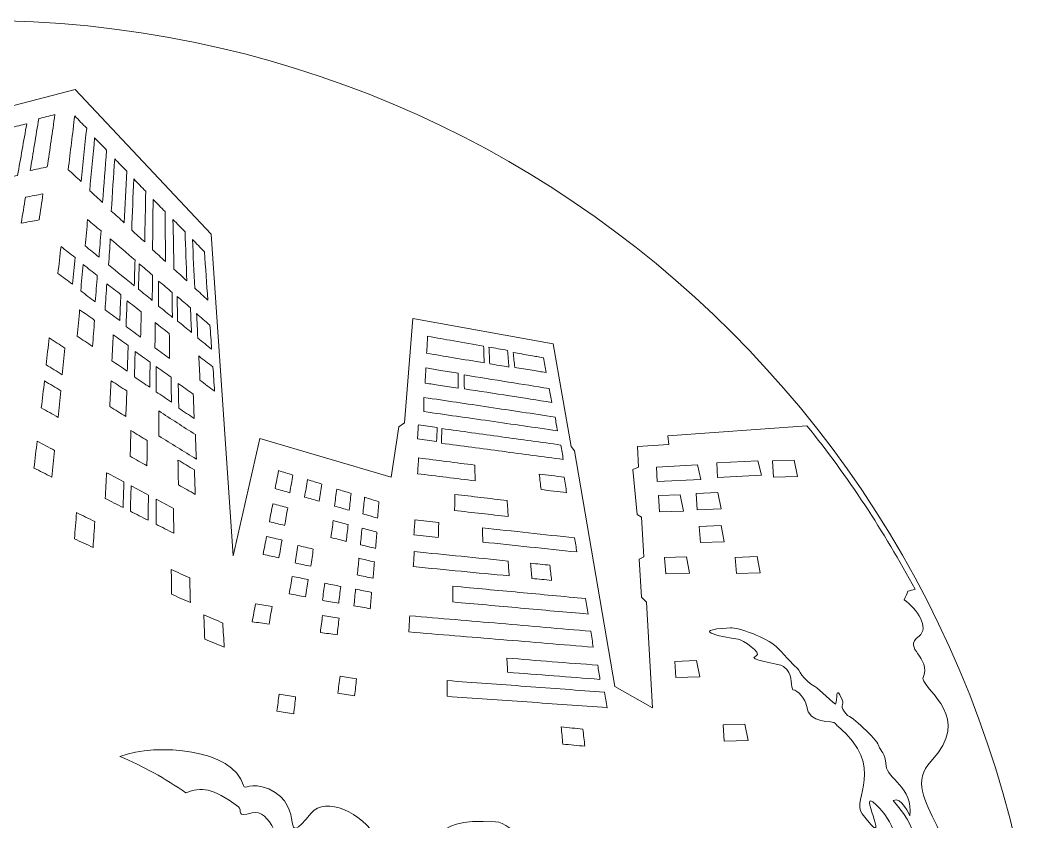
# Model space of a CAD drawing. Header units: inches. Extents: x 50 to 350, y -350 to -50.
# Drawn here: x 205.9 to 350, y -162.8 to -50 of the extents above; entities that cross this region are included whole.
import ezdxf

# ---------------------------------------------------------------- set-up
doc = ezdxf.new("R2010")
doc.units = ezdxf.units.IN
doc.header["$MEASUREMENT"] = 0
doc.layers.add('Layer 1', color=7, linetype='Continuous')

msp = doc.modelspace()

# ---------------------------------------------------------------- linework, layer by layer
at = {"layer": 'Layer 1', "lineweight": 0}
for points in [[(309.77, -112.01), (310.25, -114.07), (304.08, -114.36), (303.97, -112.3), (309.77, -112.01), (309.77, -112.01)], [(314.87, -111.92), (315.32, -114.22), (311.95, -114.32), (311.81, -112.04), (314.87, -111.92), (314.87, -111.92)], [(301.27, -112.61), (301.74, -114.67), (295.58, -114.96), (295.47, -112.9), (301.27, -112.61), (301.27, -112.61)], [(304.12, -116.5), (304.57, -118.8), (301.2, -118.91), (301.05, -116.62), (304.12, -116.5), (304.12, -116.5)], [(298.82, -116.8), (299.27, -119.1), (295.9, -119.21), (295.76, -116.92), (298.82, -116.8), (298.82, -116.8)], [(304.57, -121.14), (305.02, -123.43), (301.65, -123.54), (301.5, -121.26), (304.57, -121.14), (304.57, -121.14)], [(299.69, -125.55), (300.14, -127.85), (296.77, -127.96), (296.62, -125.67), (299.69, -125.55), (299.69, -125.55)], [(309.64, -125.5), (310.09, -127.8), (306.72, -127.91), (306.57, -125.63), (309.64, -125.5), (309.64, -125.5)], [(301.12, -140.16), (301.57, -142.46), (298.2, -142.57), (298.06, -140.29), (301.12, -140.16), (301.12, -140.16)], [(307.93, -149.12), (308.38, -151.42), (305.01, -151.52), (304.87, -149.24), (307.93, -149.12), (307.93, -149.12)]]:
    msp.add_lwpolyline(points, dxfattribs=at)
for points, knots in [([(350, -200), (350, -282.84), (282.84, -350), (200, -350), (117.16, -350), (50, -282.84), (50, -200), (50, -117.16), (117.16, -50), (200, -50), (282.84, -50), (350, -117.16), (350, -200)], [0, 0, 0, 0, 1, 1, 1, 2, 2, 2, 3, 3, 3, 4, 4, 4, 4]), ([(292.95, -112.9), (292.95, -112.9), (292.15, -113.25), (292.15, -113.25), (292.15, -113.25), (292.77, -119.57), (292.77, -119.57), (292.77, -119.57), (293.35, -119.95), (293.35, -119.95), (293.35, -119.95), (293.67, -125.54), (293.67, -125.54), (293.67, -125.54), (293.03, -125.89), (293.03, -125.89), (293.03, -125.89), (293.38, -131.25), (293.38, -131.25), (293.38, -131.25), (294.04, -131.94), (294.04, -131.94), (294.04, -131.94), (294.89, -146.82), (294.89, -146.82), (294.89, -146.82), (289.59, -143.84), (289.59, -143.84), (289.59, -143.84), (283.9, -110.6), (283.9, -110.6), (283.9, -110.6), (283.43, -110.01), (283.43, -110.01), (283.43, -110.01), (280.89, -95.57), (280.89, -95.57), (280.89, -95.57), (261.12, -92), (261.12, -92), (261.12, -92), (259.96, -106.67), (259.96, -106.67), (259.96, -106.67), (259.19, -107.23), (259.19, -107.23), (259.19, -107.23), (258.09, -114.31), (258.09, -114.31), (258.09, -114.31), (239.58, -108.89), (239.58, -108.89), (239.58, -108.89), (235.81, -125.42), (235.81, -125.42), (235.81, -125.42), (232.74, -80.08), (232.74, -80.08), (232.74, -80.08), (213.58, -59.71), (213.58, -59.71), (213.58, -59.71), (184.92, -67.19), (184.92, -67.19), (184.92, -67.19), (179.05, -83.01), (179.05, -83.01), (179.05, -83.01), (177.65, -82.07), (177.65, -82.07), (178.48, -85.15), (179.12, -88.14), (179.44, -89.69), (179.78, -91.37), (180.27, -92.68), (180.75, -93.78), (180.75, -93.78), (180.75, -93.91), (180.75, -93.91), (180.75, -96.74), (183.18, -103.09), (184.67, -105.31), (186.2, -107.6), (186.18, -115.25), (186.18, -117.79), (186.18, -125.79), (197.84, -124.06), (199.33, -130.21), (199.85, -132.32), (203.07, -136.92), (204.14, -140.97), (203.06, -139.51), (202.23, -138.54), (202.22, -138.49), (201.29, -134.53), (195.92, -125.46), (190.85, -125.26), (179.84, -124.82), (188.02, -111.71), (183.25, -106.34), (176.64, -98.89), (180.25, -90.35), (174.07, -79.66), (174.07, -79.66), (162.46, -71.86), (162.46, -71.86), (159.62, -71.01), (157.06, -70.38), (156.04, -69.54), (152.11, -66.28), (146.58, -68.46), (142.61, -68.63), (135.59, -68.93), (137.99, -68.03), (131.19, -70.32), (124.51, -72.56), (123, -76.24), (119.83, -77.83), (119.26, -78.55), (118.5, -79.14), (117.76, -79.66), (111.21, -84.19), (113.09, -85.45), (109.27, -89.77), (106.14, -93.31), (100.44, -108.15), (100.35, -112.99), (98.2, -112.99), (94.44, -114.16), (92.04, -114.43), (86.04, -115.1), (81.65, -120.81), (78.92, -121.15), (78.19, -121.25), (76.31, -122.05), (74.35, -122.96), (71.94, -124.07), (70.91, -126.36), (73.33, -125.76), (75.84, -125.13), (77.81, -124.23), (78.15, -123.71), (79.17, -122.14), (91.89, -125.85), (76.97, -126.86), (72.76, -127.14), (79.38, -128.35), (80.24, -128.73), (82.26, -129.65), (76.92, -130.78), (74.8, -135.4), (73.42, -138.42), (72.94, -138.4), (76.59, -137.81), (76.87, -138.6), (69.78, -146.22), (68.62, -151.7), (68.09, -154.2), (67.33, -154.47), (67.33, -157.82), (60.31, -157.82), (62.56, -165.85), (58.13, -164.68), (56.28, -164.19), (58.62, -161.61), (57.43, -158.57), (57.11, -158.15), (56.86, -158.59), (56.4, -160.24), (55.58, -163.17), (54.85, -166.13), (54.21, -169.13), (53.05, -174.86), (52.17, -180.72), (51.58, -186.24), (51.52, -186.94), (51.45, -187.64), (51.39, -188.35), (51.78, -193.52), (53.7, -197.75), (56.05, -201.78), (60.89, -210.1), (66.55, -209.36), (70.96, -209.02), (67.31, -211.97), (64.91, -218.67), (70.64, -221.43), (72.25, -222.21), (75.07, -222.86), (76.19, -221.15), (77.95, -222.46), (75.8, -229.62), (83.12, -226.24), (84.88, -225.43), (94.09, -225.6), (89.03, -231.32), (86.2, -234.51), (93.7, -237.13), (88.54, -239.62), (84.88, -241.38), (88.74, -248), (96.77, -248), (97.93, -248), (95.84, -253.46), (100.53, -256.58), (100.97, -256.88), (103.2, -257.38), (104.65, -257.96), (106.82, -256.85), (108.27, -255.86), (109.02, -256.67), (112.03, -258.12), (115.71, -254.17), (118.18, -253.23), (120.63, -252.3), (124.34, -248.51), (127.78, -247.83), (129.89, -247.41), (130.74, -246.94), (133.46, -246.63), (135.5, -246.4), (136.68, -246.27), (138.73, -246.27), (138.76, -246.22), (140.98, -246.6), (141.28, -246.8), (143.7, -246.64), (145.93, -244.98), (148.54, -246.17), (149.82, -246.75), (157.55, -247.67), (159.46, -247.77), (162.51, -248.13), (165.72, -248.86), (167.29, -249.07), (171.64, -249.65), (175.2, -251.64), (177.52, -252.89), (180.1, -254.28), (178.25, -253.48), (177.11, -253.09), (173.71, -251.93), (162.15, -249.07), (160.8, -249.03), (159.62, -249), (152.31, -248.39), (151.49, -248.04), (149.58, -247.23), (143.04, -247.79), (141.31, -248.45), (139.74, -248.45), (138.22, -247.86), (136.65, -247.86), (133.34, -247.86), (134.45, -248.12), (131.65, -248.6), (127.69, -249.29), (126.49, -250.07), (123.14, -251.45), (121.97, -251.94), (116.89, -256.06), (116.37, -255.9), (113.84, -257.64), (112.18, -257.77), (109.95, -258.99), (109.79, -258.95), (108.81, -258.32), (108.75, -258.27), (107.89, -257.56), (106.88, -257.99), (105.87, -258.77), (106, -259.06), (105.73, -259.36), (104.82, -259.65), (104.11, -260.3), (103.43, -260.97), (102.83, -261.37), (101.14, -262.49), (93.8, -260.69), (91.66, -260.22), (88.69, -259.56), (89.68, -259.51), (86.33, -259.51), (83.04, -259.51), (71.93, -266.35), (71.42, -269.68), (71.03, -272.29), (70.61, -273.66), (72.44, -275.49), (73.72, -276.46), (75.71, -276.9), (77.41, -277.33), (81.19, -278.28), (82.46, -277.88), (86.09, -277.51), (88.3, -277.29), (89.93, -276.53), (92.13, -274.63), (93.5, -273.46), (95.6, -273.79), (96.72, -273.16), (98.86, -271.97), (101.33, -272.3), (101.57, -272.15), (103.34, -271.91), (105.28, -272.02), (107.11, -272.02), (109.92, -272.02), (111.97, -269.27), (112.72, -269.27), (120.06, -269.27), (122.08, -270.77), (126.85, -272.47), (126.91, -273.23), (127, -273.36), (125.34, -274.78), (125.34, -274.78), (125.34, -274.78), (125.34, -274.78), (122.22, -277.87), (122.32, -287.62), (136.14, -287.41), (139.08, -287.37), (139.23, -281.25), (145, -281.25), (140.99, -280.91), (138.33, -291.43), (148.69, -291.43), (144.35, -291.11), (141.2, -299.61), (148.48, -301.12), (148.55, -301.26), (146.25, -310.81), (153.96, -305.17), (157.29, -302.73), (157.78, -309.47), (159.05, -309.69), (159.12, -310.06), (164.88, -312.17), (165.54, -312.32), (166.58, -312.52), (166.23, -314.02), (167.42, -314.39), (169.97, -315.19), (171.43, -315.09), (174.09, -315.09), (175.47, -315.09), (176.34, -315.23), (177.65, -314.79), (177.79, -314.75), (179.43, -314.3), (179.5, -314.3), (180.23, -314.13), (181.27, -313.89), (182.03, -313.86), (183.41, -313.82), (185.04, -313.4), (186.15, -314.35), (186.83, -314.93), (187.34, -314.76), (188.03, -315.96), (188.94, -317.51), (189.62, -315.88), (191.75, -315.31), (193.01, -314.97), (192.72, -314.51), (194.53, -314.43), (194.97, -314.42), (199.09, -313.58), (199.17, -313.42), (199.74, -312.3), (201.13, -309.54), (201.91, -308.67), (202.57, -307.93), (199.61, -306.34), (199.35, -306.15), (197.3, -304.66), (194.21, -302.37), (191.86, -301.29), (191.86, -301.29), (191.75, -301.22), (191.75, -301.22), (189.63, -299.16), (189.9, -297.11), (186.51, -295.74), (185.87, -295.48), (185.18, -294.52), (183.6, -293.98), (183.48, -293.94), (182.39, -293.31), (182.35, -293.23), (181.48, -292.79), (180.87, -292.01), (179.68, -291.42), (177.93, -290.54), (177.06, -289.44), (174.83, -288.48), (172.8, -287.62), (168.23, -283.95), (166.47, -282.47), (166.27, -282.31), (166.08, -282.16), (165.91, -282.02), (164.36, -279.53), (159.72, -275.46), (157.82, -272.66), (161.12, -275.02), (165.05, -278.57), (166.46, -279.99), (167.96, -281.5), (178.66, -288.78), (178.81, -289.06), (179.11, -289.65), (183.18, -291.92), (183.21, -292.18), (184.57, -293.27), (188.6, -294.72), (189.38, -296.19), (189.99, -297.34), (195.47, -302.58), (196.04, -302.33), (196.91, -302.86), (204.21, -307.21), (203.7, -307.83), (202.51, -309.26), (201.61, -312.46), (201.27, -314.31), (200.36, -314.72), (200.05, -314.75), (199.22, -314.82), (197.55, -314.95), (196.6, -315.27), (195.41, -315.43), (192.97, -315.77), (192.46, -316.49), (191.37, -316.8), (190.44, -317.07), (188.79, -319.37), (188.5, -318.55), (187.62, -316.04), (184.69, -314.83), (182.04, -315.46), (177.88, -316.45), (177.14, -316.6), (173.6, -316.6), (170.57, -316.6), (169.95, -316.05), (167.6, -315.96), (165.76, -315.89), (165.33, -314.6), (161.29, -314.33), (158.6, -314.64), (154.18, -316.46), (151.74, -317.01), (140.39, -319.6), (138.76, -325.94), (142.49, -330.22), (144.69, -331.97), (150.72, -332.31), (153.39, -332.31), (156.72, -332.31), (161.12, -331.41), (164.84, -331.29), (162.82, -335.01), (164.33, -340.63), (167.24, -343.34), (168.76, -344.76), (171.93, -344.52), (173.71, -345.71), (177.84, -348.46), (178.84, -347.23), (184.26, -347.37), (186.3, -347.42), (195.87, -345.07), (199.72, -344.61), (202.19, -344.32), (210.02, -343.61), (211.81, -342.26), (211.96, -342.09), (211.98, -342.19), (212.1, -342.06), (212.88, -341.24), (217.98, -338.41), (219.2, -337.55), (221.75, -335.74), (224.77, -333.99), (227.57, -332.44), (232.3, -329.83), (233.48, -331.76), (236.79, -329.21), (238.26, -328.07), (238.49, -328.1), (240.03, -327.18), (240.87, -326.68), (268.26, -318.98), (271.64, -318.68), (272.38, -318.62), (274.47, -317.35), (274.48, -317.33), (275.95, -315.66), (277.92, -314.88), (279.93, -312.34), (281.86, -309.9), (291.55, -305.06), (296.47, -300.28), (297.29, -299.49), (299.81, -296.21), (299.86, -296.17), (301.53, -294.81), (300.66, -295.65), (302.02, -293.69), (302.02, -293.68), (303.57, -292.14), (303.72, -291.98), (305.7, -289.87), (307.7, -285.98), (309.48, -284.46), (311.37, -282.86), (311.58, -281.84), (313.81, -280.2), (313.87, -280.13), (314.35, -279.62), (314.36, -279.61), (316.18, -278.33), (317.69, -276.97), (319.15, -275.27), (320.91, -273.23), (322.94, -271.43), (324.54, -269.09), (324.93, -268.53), (328.4, -263.59), (328.47, -263.51), (328.47, -263.51), (328.67, -263.17), (328.67, -263.17), (331.44, -260.24), (334.51, -253.72), (335.6, -252.71), (335.62, -252.59), (338.46, -246.61), (338.75, -246.17), (341.48, -242.13), (341.46, -240.53), (343.39, -236.8), (343.27, -236.68), (343.09, -235.19), (342.97, -234.88), (341.58, -231.31), (342.79, -227.69), (342.14, -226.45), (342.42, -223.76), (342.09, -222.63), (342.09, -220.06), (342.09, -217.88), (341.66, -216.59), (341.62, -215.14), (341.56, -212.65), (340.54, -209.74), (340.58, -208.26), (340.59, -208.14), (339.64, -204.85), (339.64, -204.84), (339.34, -204.37), (337.66, -197.63), (337.7, -197.2), (337.81, -195.82), (335.41, -191.19), (336.39, -186.46), (336.27, -186), (334.27, -181.89), (334.03, -181.56), (333.87, -181.35), (333.71, -181.08), (333.55, -180.78), (333.57, -179.75), (334.46, -177.87), (336.05, -177.08), (340.74, -165.47), (329.06, -159.78), (334.13, -154.37), (340.03, -148.06), (333.38, -144.7), (333.01, -142.67), (334.34, -139.55), (329.97, -138.58), (332.46, -136.72), (333.96, -135.6), (332.2, -132.86), (330.36, -131.6), (330.6, -131.17), (330.77, -130.77), (330.86, -130.41), (331.21, -130.3), (331.56, -130.21), (331.9, -130.13), (327.53, -121.96), (322.42, -114.25), (316.66, -107.08), (316.66, -107.08), (297.07, -108.49), (297.07, -108.49), (297.07, -108.49), (297.21, -109.71), (297.21, -109.71), (297.21, -109.71), (292.78, -110), (292.78, -110), (292.78, -110), (292.95, -112.9), (292.95, -112.9), (292.95, -112.9), (292.95, -112.9), (292.95, -112.9)], [0, 0, 0, 0, 1, 1, 1, 2, 2, 2, 3, 3, 3, 4, 4, 4, 5, 5, 5, 6, 6, 6, 7, 7, 7, 8, 8, 8, 9, 9, 9, 10, 10, 10, 11, 11, 11, 12, 12, 12, 13, 13, 13, 14, 14, 14, 15, 15, 15, 16, 16, 16, 17, 17, 17, 18, 18, 18, 19, 19, 19, 20, 20, 20, 21, 21, 21, 22, 22, 22, 23, 23, 23, 24, 24, 24, 25, 25, 25, 26, 26, 26, 27, 27, 27, 28, 28, 28, 29, 29, 29, 30, 30, 30, 31, 31, 31, 32, 32, 32, 33, 33, 33, 34, 34, 34, 35, 35, 35, 36, 36, 36, 37, 37, 37, 38, 38, 38, 39, 39, 39, 40, 40, 40, 41, 41, 41, 42, 42, 42, 43, 43, 43, 44, 44, 44, 45, 45, 45, 46, 46, 46, 47, 47, 47, 48, 48, 48, 49, 49, 49, 50, 50, 50, 51, 51, 51, 52, 52, 52, 53, 53, 53, 54, 54, 54, 55, 55, 55, 56, 56, 56, 57, 57, 57, 58, 58, 58, 59, 59, 59, 60, 60, 60, 61, 61, 61, 62, 62, 62, 63, 63, 63, 64, 64, 64, 65, 65, 65, 66, 66, 66, 67, 67, 67, 68, 68, 68, 69, 69, 69, 70, 70, 70, 71, 71, 71, 72, 72, 72, 73, 73, 73, 74, 74, 74, 75, 75, 75, 76, 76, 76, 77, 77, 77, 78, 78, 78, 79, 79, 79, 80, 80, 80, 81, 81, 81, 82, 82, 82, 83, 83, 83, 84, 84, 84, 85, 85, 85, 86, 86, 86, 87, 87, 87, 88, 88, 88, 89, 89, 89, 90, 90, 90, 91, 91, 91, 92, 92, 92, 93, 93, 93, 94, 94, 94, 95, 95, 95, 96, 96, 96, 97, 97, 97, 98, 98, 98, 99, 99, 99, 100, 100, 100, 101, 101, 101, 102, 102, 102, 103, 103, 103, 104, 104, 104, 105, 105, 105, 106, 106, 106, 107, 107, 107, 108, 108, 108, 109, 109, 109, 110, 110, 110, 111, 111, 111, 112, 112, 112, 113, 113, 113, 114, 114, 114, 115, 115, 115, 116, 116, 116, 117, 117, 117, 118, 118, 118, 119, 119, 119, 120, 120, 120, 121, 121, 121, 122, 122, 122, 123, 123, 123, 124, 124, 124, 125, 125, 125, 126, 126, 126, 127, 127, 127, 128, 128, 128, 129, 129, 129, 130, 130, 130, 131, 131, 131, 132, 132, 132, 133, 133, 133, 134, 134, 134, 135, 135, 135, 136, 136, 136, 137, 137, 137, 138, 138, 138, 139, 139, 139, 140, 140, 140, 141, 141, 141, 142, 142, 142, 143, 143, 143, 144, 144, 144, 145, 145, 145, 146, 146, 146, 147, 147, 147, 148, 148, 148, 149, 149, 149, 150, 150, 150, 151, 151, 151, 152, 152, 152, 153, 153, 153, 154, 154, 154, 155, 155, 155, 156, 156, 156, 157, 157, 157, 158, 158, 158, 159, 159, 159, 160, 160, 160, 161, 161, 161, 162, 162, 162, 163, 163, 163, 164, 164, 164, 165, 165, 165, 166, 166, 166, 167, 167, 167, 168, 168, 168, 169, 169, 169, 170, 170, 170, 171, 171, 171, 172, 172, 172, 173, 173, 173, 174, 174, 174, 175, 175, 175, 176, 176, 176, 177, 177, 177, 178, 178, 178, 179, 179, 179, 180, 180, 180, 181, 181, 181, 182, 182, 182, 183, 183, 183, 184, 184, 184, 185, 185, 185, 186, 186, 186, 187, 187, 187, 188, 188, 188, 189, 189, 189, 190, 190, 190, 191, 191, 191, 192, 192, 192, 193, 193, 193, 194, 194, 194, 195, 195, 195, 196, 196, 196, 197, 197, 197, 198, 198, 198, 199, 199, 199, 200, 200, 200, 201, 201, 201, 202, 202, 202, 203, 203, 203, 204, 204, 204, 204]), ([(208.44, -63.82), (209.2, -63.63), (209.96, -63.45), (210.72, -63.26), (210.36, -65.72), (210, -68.18), (209.64, -70.64), (208.84, -70.8), (208.03, -70.97), (207.24, -71.14), (207.64, -68.7), (208.04, -66.26), (208.44, -63.82), (208.44, -63.82), (208.44, -63.82), (208.44, -63.82)], [0, 0, 0, 0, 1, 1, 1, 2, 2, 2, 3, 3, 3, 4, 4, 4, 5, 5, 5, 5]), ([(204.47, -65.1), (205.23, -64.92), (205.99, -64.73), (206.75, -64.55), (206.31, -66.99), (205.89, -69.41), (205.45, -71.84), (204.65, -72), (203.85, -72.17), (203.05, -72.33), (203.52, -69.93), (203.99, -67.51), (204.47, -65.1), (204.47, -65.1), (204.47, -65.1), (204.47, -65.1)], [0, 0, 0, 0, 1, 1, 1, 2, 2, 2, 3, 3, 3, 4, 4, 4, 5, 5, 5, 5]), ([(213.5, -63.44), (214.06, -64.02), (214.62, -64.59), (215.19, -65.17), (214.93, -67.68), (214.66, -70.18), (214.4, -72.68), (213.8, -72.12), (213.19, -71.57), (212.59, -71.02), (212.89, -68.49), (213.2, -65.97), (213.5, -63.44), (213.5, -63.44), (213.5, -63.44), (213.5, -63.44)], [0, 0, 0, 0, 1, 1, 1, 2, 2, 2, 3, 3, 3, 4, 4, 4, 5, 5, 5, 5]), ([(216.31, -66.53), (216.87, -67.1), (217.44, -67.68), (218, -68.25), (217.81, -70.71), (217.62, -73.17), (217.43, -75.63), (216.83, -75.08), (216.22, -74.53), (215.62, -73.98), (215.84, -71.49), (216.08, -69), (216.31, -66.53), (216.31, -66.53), (216.31, -66.53), (216.31, -66.53)], [0, 0, 0, 0, 1, 1, 1, 2, 2, 2, 3, 3, 3, 4, 4, 4, 5, 5, 5, 5]), ([(219.14, -69.5), (219.7, -70.07), (220.27, -70.65), (220.83, -71.23), (220.71, -73.65), (220.59, -76.08), (220.47, -78.49), (219.87, -77.94), (219.26, -77.39), (218.65, -76.84), (218.81, -74.4), (218.98, -71.95), (219.14, -69.5), (219.14, -69.5), (219.14, -69.5), (219.14, -69.5)], [0, 0, 0, 0, 1, 1, 1, 2, 2, 2, 3, 3, 3, 4, 4, 4, 5, 5, 5, 5]), ([(221.82, -72.33), (222.39, -72.91), (222.95, -73.49), (223.52, -74.06), (223.46, -76.45), (223.41, -78.83), (223.36, -81.2), (222.75, -80.65), (222.14, -80.1), (221.54, -79.55), (221.63, -77.15), (221.73, -74.74), (221.82, -72.33), (221.82, -72.33), (221.82, -72.33), (221.82, -72.33)], [0, 0, 0, 0, 1, 1, 1, 2, 2, 2, 3, 3, 3, 4, 4, 4, 5, 5, 5, 5]), ([(206.57, -74.89), (207.39, -74.74), (208.21, -74.58), (209.03, -74.42), (208.85, -75.65), (208.67, -76.87), (208.49, -78.1), (207.65, -78.25), (206.81, -78.4), (205.97, -78.55), (206.17, -77.33), (206.37, -76.12), (206.57, -74.89), (206.57, -74.89), (206.57, -74.89), (206.57, -74.89)], [0, 0, 0, 0, 1, 1, 1, 2, 2, 2, 3, 3, 3, 4, 4, 4, 5, 5, 5, 5]), ([(224.55, -75.2), (225.11, -75.78), (225.68, -76.35), (226.25, -76.93), (226.26, -79.27), (226.28, -81.61), (226.29, -83.95), (225.68, -83.4), (225.08, -82.85), (224.47, -82.29), (224.49, -79.93), (224.52, -77.56), (224.55, -75.2), (224.55, -75.2), (224.55, -75.2), (224.55, -75.2)], [0, 0, 0, 0, 1, 1, 1, 2, 2, 2, 3, 3, 3, 4, 4, 4, 5, 5, 5, 5]), ([(215.32, -78.04), (215.95, -78.58), (216.58, -79.11), (217.21, -79.65), (217.12, -80.88), (217.02, -82.12), (216.93, -83.34), (216.28, -82.81), (215.63, -82.28), (214.98, -81.76), (215.09, -80.52), (215.21, -79.28), (215.32, -78.04), (215.32, -78.04), (215.32, -78.04), (215.32, -78.04)], [0, 0, 0, 0, 1, 1, 1, 2, 2, 2, 3, 3, 3, 4, 4, 4, 5, 5, 5, 5]), ([(227.35, -78.05), (227.92, -78.62), (228.48, -79.2), (229.05, -79.77), (229.14, -82.08), (229.22, -84.38), (229.31, -86.68), (228.7, -86.13), (228.09, -85.57), (227.48, -85.02), (227.44, -82.7), (227.4, -80.38), (227.35, -78.05), (227.35, -78.05), (227.35, -78.05), (227.35, -78.05)], [0, 0, 0, 0, 1, 1, 1, 2, 2, 2, 3, 3, 3, 4, 4, 4, 5, 5, 5, 5]), ([(211.58, -81.85), (212.24, -82.37), (212.91, -82.89), (213.57, -83.41), (213.44, -84.67), (213.32, -85.91), (213.19, -87.16), (212.5, -86.64), (211.82, -86.14), (211.14, -85.63), (211.28, -84.38), (211.43, -83.12), (211.58, -81.85), (211.58, -81.85), (211.58, -81.85), (211.58, -81.85)], [0, 0, 0, 0, 1, 1, 1, 2, 2, 2, 3, 3, 3, 4, 4, 4, 5, 5, 5, 5]), ([(218.52, -80.78), (219.68, -81.78), (220.85, -82.77), (222.01, -83.77), (221.97, -84.97), (221.93, -86.17), (221.89, -87.37), (220.68, -86.4), (219.49, -85.42), (218.28, -84.44), (218.36, -83.22), (218.44, -82), (218.52, -80.78), (218.52, -80.78), (218.52, -80.78), (218.52, -80.78)], [0, 0, 0, 0, 1, 1, 1, 2, 2, 2, 3, 3, 3, 4, 4, 4, 5, 5, 5, 5]), ([(230.09, -80.85), (230.66, -81.42), (231.22, -82), (231.79, -82.58), (231.94, -84.84), (232.1, -87.11), (232.25, -89.38), (231.64, -88.82), (231.03, -88.27), (230.43, -87.72), (230.31, -85.43), (230.2, -83.14), (230.09, -80.85), (230.09, -80.85), (230.09, -80.85), (230.09, -80.85)], [0, 0, 0, 0, 1, 1, 1, 2, 2, 2, 3, 3, 3, 4, 4, 4, 5, 5, 5, 5]), ([(214.69, -84.38), (215.36, -84.9), (216.02, -85.42), (216.69, -85.94), (216.59, -87.17), (216.5, -88.4), (216.4, -89.63), (215.72, -89.11), (215.03, -88.61), (214.35, -88.1), (214.46, -86.86), (214.57, -85.62), (214.69, -84.38), (214.69, -84.38), (214.69, -84.38), (214.69, -84.38)], [0, 0, 0, 0, 1, 1, 1, 2, 2, 2, 3, 3, 3, 4, 4, 4, 5, 5, 5, 5]), ([(222.59, -84.26), (223.21, -84.8), (223.84, -85.34), (224.47, -85.88), (224.46, -87.07), (224.44, -88.25), (224.43, -89.43), (223.78, -88.9), (223.13, -88.38), (222.48, -87.85), (222.52, -86.66), (222.55, -85.46), (222.59, -84.26), (222.59, -84.26), (222.59, -84.26), (222.59, -84.26)], [0, 0, 0, 0, 1, 1, 1, 2, 2, 2, 3, 3, 3, 4, 4, 4, 5, 5, 5, 5]), ([(218.02, -87.08), (218.69, -87.59), (219.35, -88.11), (220.02, -88.63), (219.96, -89.84), (219.9, -91.05), (219.84, -92.26), (219.16, -91.76), (218.47, -91.25), (217.78, -90.74), (217.86, -89.52), (217.94, -88.31), (218.02, -87.08), (218.02, -87.08), (218.02, -87.08), (218.02, -87.08)], [0, 0, 0, 0, 1, 1, 1, 2, 2, 2, 3, 3, 3, 4, 4, 4, 5, 5, 5, 5]), ([(225.33, -86.7), (225.96, -87.24), (226.59, -87.78), (227.22, -88.32), (227.24, -89.49), (227.25, -90.66), (227.27, -91.82), (226.62, -91.29), (225.97, -90.76), (225.32, -90.24), (225.32, -89.05), (225.33, -87.89), (225.33, -86.7), (225.33, -86.7), (225.33, -86.7), (225.33, -86.7)], [0, 0, 0, 0, 1, 1, 1, 2, 2, 2, 3, 3, 3, 4, 4, 4, 5, 5, 5, 5]), ([(227.92, -88.87), (228.55, -89.4), (229.18, -89.94), (229.81, -90.48), (229.86, -91.64), (229.91, -92.78), (229.95, -93.93), (229.3, -93.4), (228.65, -92.87), (228, -92.34), (227.98, -91.19), (227.95, -90.03), (227.92, -88.87), (227.92, -88.87), (227.92, -88.87), (227.92, -88.87)], [0, 0, 0, 0, 1, 1, 1, 2, 2, 2, 3, 3, 3, 4, 4, 4, 5, 5, 5, 5]), ([(214.2, -90.74), (214.9, -91.24), (215.6, -91.73), (216.3, -92.24), (216.2, -93.47), (216.11, -94.7), (216.02, -95.93), (215.3, -95.44), (214.57, -94.95), (213.85, -94.47), (213.97, -93.23), (214.08, -91.98), (214.2, -90.74), (214.2, -90.74), (214.2, -90.74), (214.2, -90.74)], [0, 0, 0, 0, 1, 1, 1, 2, 2, 2, 3, 3, 3, 4, 4, 4, 5, 5, 5, 5]), ([(220.88, -89.48), (221.55, -90), (222.21, -90.52), (222.88, -91.03), (222.85, -92.22), (222.82, -93.42), (222.79, -94.61), (222.11, -94.11), (221.42, -93.6), (220.73, -93.09), (220.78, -91.89), (220.83, -90.68), (220.88, -89.48), (220.88, -89.48), (220.88, -89.48), (220.88, -89.48)], [0, 0, 0, 0, 1, 1, 1, 2, 2, 2, 3, 3, 3, 4, 4, 4, 5, 5, 5, 5]), ([(230.68, -91.3), (231.3, -91.84), (231.94, -92.38), (232.56, -92.92), (232.64, -94.05), (232.72, -95.18), (232.79, -96.31), (232.15, -95.79), (231.49, -95.26), (230.84, -94.73), (230.79, -93.59), (230.73, -92.44), (230.68, -91.3), (230.68, -91.3), (230.68, -91.3), (230.68, -91.3)], [0, 0, 0, 0, 1, 1, 1, 2, 2, 2, 3, 3, 3, 4, 4, 4, 5, 5, 5, 5]), ([(224.83, -92.56), (225.5, -93.08), (226.17, -93.59), (226.83, -94.11), (226.85, -95.28), (226.86, -96.45), (226.87, -97.62), (226.18, -97.1), (225.5, -96.61), (224.81, -96.1), (224.82, -94.91), (224.83, -93.74), (224.83, -92.56), (224.83, -92.56), (224.83, -92.56), (224.83, -92.56)], [0, 0, 0, 0, 1, 1, 1, 2, 2, 2, 3, 3, 3, 4, 4, 4, 5, 5, 5, 5]), ([(209.91, -94.72), (210.65, -95.2), (211.38, -95.68), (212.12, -96.16), (211.99, -97.41), (211.86, -98.65), (211.73, -99.9), (210.98, -99.43), (210.22, -98.97), (209.46, -98.5), (209.61, -97.24), (209.76, -95.98), (209.91, -94.72), (209.91, -94.72), (209.91, -94.72), (209.91, -94.72)], [0, 0, 0, 0, 1, 1, 1, 2, 2, 2, 3, 3, 3, 4, 4, 4, 5, 5, 5, 5]), ([(218.94, -94.3), (219.64, -94.79), (220.34, -95.3), (221.04, -95.79), (221, -97), (220.95, -98.2), (220.9, -99.39), (220.18, -98.91), (219.46, -98.42), (218.74, -97.93), (218.8, -96.73), (218.87, -95.52), (218.94, -94.3), (218.94, -94.3), (218.94, -94.3), (218.94, -94.3)], [0, 0, 0, 0, 1, 1, 1, 2, 2, 2, 3, 3, 3, 4, 4, 4, 5, 5, 5, 5]), ([(263.23, -94.49), (264.63, -94.73), (265.52, -94.89), (266.92, -95.14), (268.31, -95.38), (269.71, -95.63), (271.11, -95.88), (271.14, -96.67), (271.17, -97.45), (271.2, -98.23), (269.76, -97.99), (268.32, -97.75), (266.88, -97.51), (265.44, -97.27), (264.52, -97.12), (263.08, -96.87), (263.14, -96.08), (263.18, -95.28), (263.23, -94.49), (263.23, -94.49), (263.23, -94.49), (263.23, -94.49)], [0, 0, 0, 0, 1, 1, 1, 2, 2, 2, 3, 3, 3, 4, 4, 4, 5, 5, 5, 6, 6, 6, 7, 7, 7, 7]), ([(271.86, -96.01), (272.74, -96.16), (273.61, -96.32), (274.49, -96.47), (274.55, -97.25), (274.62, -98.04), (274.68, -98.82), (273.78, -98.67), (272.88, -98.51), (271.98, -98.37), (271.94, -97.58), (271.9, -96.8), (271.86, -96.01), (271.86, -96.01), (271.86, -96.01), (271.86, -96.01)], [0, 0, 0, 0, 1, 1, 1, 2, 2, 2, 3, 3, 3, 4, 4, 4, 5, 5, 5, 5]), ([(222.02, -96.62), (222.72, -97.11), (223.42, -97.62), (224.13, -98.11), (224.11, -99.3), (224.1, -100.48), (224.08, -101.67), (223.36, -101.18), (222.64, -100.7), (221.91, -100.21), (221.95, -99.01), (221.99, -97.82), (222.02, -96.62), (222.02, -96.62), (222.02, -96.62), (222.02, -96.62)], [0, 0, 0, 0, 1, 1, 1, 2, 2, 2, 3, 3, 3, 4, 4, 4, 5, 5, 5, 5]), ([(230.98, -97.26), (231.65, -97.78), (232.32, -98.3), (232.98, -98.81), (233.06, -99.94), (233.14, -101.07), (233.21, -102.2), (232.53, -101.7), (231.84, -101.19), (231.15, -100.69), (231.1, -99.55), (231.04, -98.41), (230.98, -97.26), (230.98, -97.26), (230.98, -97.26), (230.98, -97.26)], [0, 0, 0, 0, 1, 1, 1, 2, 2, 2, 3, 3, 3, 4, 4, 4, 5, 5, 5, 5]), ([(275.29, -96.77), (276.1, -96.91), (276.9, -97.05), (277.71, -97.19), (278.51, -97.33), (278.75, -97.37), (279.56, -97.51), (279.67, -98.21), (279.81, -98.91), (279.92, -99.61), (279.1, -99.46), (278.8, -99.42), (277.97, -99.28), (277.15, -99.14), (276.32, -99), (275.49, -98.86), (275.43, -98.17), (275.36, -97.46), (275.29, -96.77), (275.29, -96.77), (275.29, -96.77), (275.29, -96.77)], [0, 0, 0, 0, 1, 1, 1, 2, 2, 2, 3, 3, 3, 4, 4, 4, 5, 5, 5, 6, 6, 6, 7, 7, 7, 7]), ([(224.97, -98.75), (225.68, -99.25), (226.38, -99.75), (227.08, -100.25), (227.1, -101.42), (227.11, -102.59), (227.13, -103.76), (226.4, -103.26), (225.68, -102.78), (224.96, -102.3), (224.96, -101.11), (224.97, -99.94), (224.97, -98.75), (224.97, -98.75), (224.97, -98.75), (224.97, -98.75)], [0, 0, 0, 0, 1, 1, 1, 2, 2, 2, 3, 3, 3, 4, 4, 4, 5, 5, 5, 5]), ([(262.99, -98.95), (263.81, -99.09), (264.25, -99.16), (265.08, -99.29), (265.9, -99.43), (266.73, -99.55), (267.55, -99.69), (267.55, -100.4), (267.54, -101.1), (267.53, -101.8), (266.69, -101.67), (265.84, -101.54), (265, -101.41), (264.15, -101.28), (263.7, -101.21), (262.86, -101.08), (262.91, -100.37), (262.94, -99.67), (262.99, -98.95), (262.99, -98.95), (262.99, -98.95), (262.99, -98.95)], [0, 0, 0, 0, 1, 1, 1, 2, 2, 2, 3, 3, 3, 4, 4, 4, 5, 5, 5, 6, 6, 6, 7, 7, 7, 7]), ([(209.25, -100.78), (210.02, -101.24), (210.79, -101.7), (211.56, -102.16), (211.43, -103.42), (211.3, -104.67), (211.17, -105.91), (210.38, -105.46), (209.59, -105.01), (208.8, -104.57), (208.95, -103.31), (209.1, -102.05), (209.25, -100.78), (209.25, -100.78), (209.25, -100.78), (209.25, -100.78)], [0, 0, 0, 0, 1, 1, 1, 2, 2, 2, 3, 3, 3, 4, 4, 4, 5, 5, 5, 5]), ([(218.63, -100.75), (219.37, -101.22), (220.11, -101.71), (220.85, -102.18), (220.8, -103.39), (220.76, -104.58), (220.71, -105.78), (219.95, -105.32), (219.19, -104.85), (218.43, -104.39), (218.5, -103.18), (218.57, -101.96), (218.63, -100.75), (218.63, -100.75), (218.63, -100.75), (218.63, -100.75)], [0, 0, 0, 0, 1, 1, 1, 2, 2, 2, 3, 3, 3, 4, 4, 4, 5, 5, 5, 5]), ([(268.39, -99.93), (270.46, -100.26), (272.53, -100.59), (274.6, -100.93), (276.66, -101.26), (278.29, -101.52), (280.35, -101.85), (280.46, -102.5), (280.61, -103.15), (280.71, -103.8), (278.59, -103.47), (276.87, -103.2), (274.75, -102.87), (272.63, -102.54), (270.52, -102.22), (268.4, -101.89), (268.39, -101.24), (268.39, -100.58), (268.39, -99.93), (268.39, -99.93), (268.39, -99.93), (268.39, -99.93)], [0, 0, 0, 0, 1, 1, 1, 2, 2, 2, 3, 3, 3, 4, 4, 4, 5, 5, 5, 6, 6, 6, 7, 7, 7, 7]), ([(228.09, -101.13), (228.8, -101.62), (229.5, -102.12), (230.2, -102.62), (230.25, -103.77), (230.3, -104.92), (230.34, -106.07), (229.62, -105.59), (228.89, -105.1), (228.17, -104.61), (228.14, -103.45), (228.12, -102.29), (228.09, -101.13), (228.09, -101.13), (228.09, -101.13), (228.09, -101.13)], [0, 0, 0, 0, 1, 1, 1, 2, 2, 2, 3, 3, 3, 4, 4, 4, 5, 5, 5, 5]), ([(262.69, -103.1), (265.91, -103.58), (268.64, -103.98), (271.86, -104.46), (275.07, -104.95), (277.97, -105.38), (281.19, -105.86), (281.29, -106.5), (281.4, -107.15), (281.5, -107.79), (278.21, -107.32), (275.23, -106.89), (271.94, -106.41), (268.65, -105.94), (265.97, -105.56), (262.68, -105.09), (262.73, -104.43), (262.65, -103.76), (262.69, -103.1), (262.69, -103.1), (262.69, -103.1), (262.69, -103.1)], [0, 0, 0, 0, 1, 1, 1, 2, 2, 2, 3, 3, 3, 4, 4, 4, 5, 5, 5, 6, 6, 6, 7, 7, 7, 7]), ([(225.35, -105.01), (227.07, -106.11), (228.78, -107.23), (230.5, -108.33), (230.55, -109.48), (230.59, -110.63), (230.64, -111.78), (228.87, -110.7), (227.11, -109.61), (225.34, -108.53), (225.35, -107.36), (225.35, -106.18), (225.35, -105.01), (225.35, -105.01), (225.35, -105.01), (225.35, -105.01)], [0, 0, 0, 0, 1, 1, 1, 2, 2, 2, 3, 3, 3, 4, 4, 4, 5, 5, 5, 5]), ([(221.43, -107.78), (222.2, -108.24), (222.97, -108.71), (223.73, -109.17), (223.72, -110.36), (223.7, -111.54), (223.68, -112.73), (222.89, -112.28), (222.1, -111.83), (221.31, -111.38), (221.35, -110.19), (221.39, -108.99), (221.43, -107.78), (221.43, -107.78), (221.43, -107.78), (221.43, -107.78)], [0, 0, 0, 0, 1, 1, 1, 2, 2, 2, 3, 3, 3, 4, 4, 4, 5, 5, 5, 5]), ([(261.93, -106.97), (262.81, -107.09), (263.69, -107.22), (264.57, -107.34), (264.54, -108), (264.51, -108.65), (264.48, -109.31), (263.59, -109.19), (262.69, -109.07), (261.79, -108.95), (261.84, -108.29), (261.88, -107.63), (261.93, -106.97), (261.93, -106.97), (261.93, -106.97), (261.93, -106.97)], [0, 0, 0, 0, 1, 1, 1, 2, 2, 2, 3, 3, 3, 4, 4, 4, 5, 5, 5, 5]), ([(265.23, -107.48), (268.03, -107.87), (270.83, -108.26), (273.62, -108.65), (276.42, -109.03), (279.21, -109.42), (282.01, -109.8), (282.12, -110.48), (282.23, -111.16), (282.33, -111.84), (279.47, -111.46), (276.61, -111.08), (273.75, -110.69), (270.89, -110.31), (268.02, -109.93), (265.17, -109.55), (265.19, -108.86), (265.21, -108.18), (265.23, -107.48), (265.23, -107.48), (265.23, -107.48), (265.23, -107.48)], [0, 0, 0, 0, 1, 1, 1, 2, 2, 2, 3, 3, 3, 4, 4, 4, 5, 5, 5, 6, 6, 6, 7, 7, 7, 7]), ([(208.21, -109.26), (209.02, -109.69), (209.84, -110.13), (210.66, -110.56), (210.53, -111.81), (210.4, -113.06), (210.27, -114.31), (209.44, -113.89), (208.6, -113.46), (207.76, -113.05), (207.91, -111.78), (208.06, -110.53), (208.21, -109.26), (208.21, -109.26), (208.21, -109.26), (208.21, -109.26)], [0, 0, 0, 0, 1, 1, 1, 2, 2, 2, 3, 3, 3, 4, 4, 4, 5, 5, 5, 5]), ([(228.05, -111.92), (228.82, -112.38), (229.59, -112.84), (230.36, -113.3), (230.4, -114.44), (230.44, -115.59), (230.49, -116.75), (229.69, -116.3), (228.91, -115.85), (228.12, -115.41), (228.09, -114.24), (228.07, -113.08), (228.05, -111.92), (228.05, -111.92), (228.05, -111.92), (228.05, -111.92)], [0, 0, 0, 0, 1, 1, 1, 2, 2, 2, 3, 3, 3, 4, 4, 4, 5, 5, 5, 5]), ([(261.96, -111.62), (263.28, -111.79), (264.6, -111.96), (265.92, -112.13), (267.24, -112.3), (268.55, -112.47), (269.88, -112.63), (269.89, -113.37), (269.9, -114.11), (269.92, -114.84), (268.57, -114.68), (267.21, -114.51), (265.86, -114.35), (264.52, -114.18), (263.16, -114.02), (261.81, -113.85), (261.86, -113.12), (261.91, -112.37), (261.96, -111.62), (261.96, -111.62), (261.96, -111.62), (261.96, -111.62)], [0, 0, 0, 0, 1, 1, 1, 2, 2, 2, 3, 3, 3, 4, 4, 4, 5, 5, 5, 6, 6, 6, 7, 7, 7, 7]), ([(218, -113.7), (218.82, -114.13), (219.63, -114.57), (220.44, -115.01), (220.4, -116.21), (220.36, -117.41), (220.31, -118.61), (219.48, -118.19), (218.64, -117.76), (217.81, -117.33), (217.87, -116.13), (217.94, -114.92), (218, -113.7), (218, -113.7), (218, -113.7), (218, -113.7)], [0, 0, 0, 0, 1, 1, 1, 2, 2, 2, 3, 3, 3, 4, 4, 4, 5, 5, 5, 5]), ([(242.22, -113.41), (242.89, -113.62), (243.57, -113.82), (244.24, -114.03), (244.1, -114.86), (243.95, -115.69), (243.8, -116.52), (243.11, -116.32), (242.42, -116.13), (241.74, -115.93), (241.9, -115.09), (242.06, -114.25), (242.22, -113.41), (242.22, -113.41), (242.22, -113.41), (242.22, -113.41)], [0, 0, 0, 0, 1, 1, 1, 2, 2, 2, 3, 3, 3, 4, 4, 4, 5, 5, 5, 5]), ([(246.29, -114.68), (246.97, -114.88), (247.64, -115.09), (248.32, -115.3), (248.2, -116.11), (248.08, -116.91), (247.96, -117.72), (247.27, -117.52), (246.58, -117.33), (245.89, -117.13), (246.03, -116.31), (246.16, -115.5), (246.29, -114.68), (246.29, -114.68), (246.29, -114.68), (246.29, -114.68)], [0, 0, 0, 0, 1, 1, 1, 2, 2, 2, 3, 3, 3, 4, 4, 4, 5, 5, 5, 5]), ([(278.95, -113.89), (280.12, -114.04), (281.3, -114.18), (282.47, -114.33), (282.58, -115.06), (282.69, -115.79), (282.81, -116.52), (281.61, -116.37), (280.41, -116.23), (279.2, -116.08), (279.12, -115.35), (279.03, -114.62), (278.95, -113.89), (278.95, -113.89), (278.95, -113.89), (278.95, -113.89)], [0, 0, 0, 0, 1, 1, 1, 2, 2, 2, 3, 3, 3, 4, 4, 4, 5, 5, 5, 5]), ([(221.45, -115.54), (222.26, -115.98), (223.08, -116.42), (223.89, -116.85), (223.88, -118.04), (223.86, -119.22), (223.85, -120.4), (223.01, -119.98), (222.18, -119.55), (221.34, -119.13), (221.38, -117.94), (221.42, -116.74), (221.45, -115.54), (221.45, -115.54), (221.45, -115.54), (221.45, -115.54)], [0, 0, 0, 0, 1, 1, 1, 2, 2, 2, 3, 3, 3, 4, 4, 4, 5, 5, 5, 5]), ([(250.42, -116), (251.1, -116.21), (251.77, -116.41), (252.45, -116.62), (252.36, -117.41), (252.27, -118.2), (252.17, -118.99), (251.48, -118.79), (250.8, -118.6), (250.11, -118.4), (250.21, -117.6), (250.32, -116.8), (250.42, -116), (250.42, -116), (250.42, -116), (250.42, -116)], [0, 0, 0, 0, 1, 1, 1, 2, 2, 2, 3, 3, 3, 4, 4, 4, 5, 5, 5, 5]), ([(224.98, -117.43), (225.79, -117.86), (226.6, -118.3), (227.42, -118.74), (227.43, -119.9), (227.45, -121.07), (227.46, -122.23), (226.63, -121.81), (225.8, -121.39), (224.96, -120.96), (224.97, -119.79), (224.97, -118.61), (224.98, -117.43), (224.98, -117.43), (224.98, -117.43), (224.98, -117.43)], [0, 0, 0, 0, 1, 1, 1, 2, 2, 2, 3, 3, 3, 4, 4, 4, 5, 5, 5, 5]), ([(241.42, -118.08), (242.11, -118.26), (242.82, -118.45), (243.52, -118.64), (243.37, -119.47), (243.22, -120.3), (243.08, -121.13), (242.36, -120.96), (241.65, -120.78), (240.93, -120.6), (241.09, -119.76), (241.25, -118.92), (241.42, -118.08), (241.42, -118.08), (241.42, -118.08), (241.42, -118.08)], [0, 0, 0, 0, 1, 1, 1, 2, 2, 2, 3, 3, 3, 4, 4, 4, 5, 5, 5, 5]), ([(254.34, -117.17), (255.02, -117.37), (255.69, -117.58), (256.37, -117.79), (256.3, -118.56), (256.23, -119.32), (256.17, -120.09), (255.48, -119.9), (254.79, -119.7), (254.1, -119.51), (254.18, -118.73), (254.26, -117.95), (254.34, -117.17), (254.34, -117.17), (254.34, -117.17), (254.34, -117.17)], [0, 0, 0, 0, 1, 1, 1, 2, 2, 2, 3, 3, 3, 4, 4, 4, 5, 5, 5, 5]), ([(267.06, -116.76), (268.28, -116.9), (269.51, -117.05), (270.74, -117.19), (271.97, -117.34), (273.2, -117.48), (274.43, -117.63), (274.48, -118.38), (274.53, -119.13), (274.57, -119.87), (273.31, -119.74), (272.05, -119.59), (270.8, -119.45), (269.55, -119.31), (268.28, -119.17), (267.03, -119.03), (267.04, -118.27), (267.05, -117.52), (267.06, -116.76), (267.06, -116.76), (267.06, -116.76), (267.06, -116.76)], [0, 0, 0, 0, 1, 1, 1, 2, 2, 2, 3, 3, 3, 4, 4, 4, 5, 5, 5, 6, 6, 6, 7, 7, 7, 7]), ([(213.76, -119.33), (214.62, -119.74), (215.47, -120.15), (216.33, -120.57), (216.25, -121.79), (216.17, -123.01), (216.1, -124.23), (215.22, -123.83), (214.35, -123.43), (213.47, -123.03), (213.57, -121.79), (213.66, -120.57), (213.76, -119.33), (213.76, -119.33), (213.76, -119.33), (213.76, -119.33)], [0, 0, 0, 0, 1, 1, 1, 2, 2, 2, 3, 3, 3, 4, 4, 4, 5, 5, 5, 5]), ([(249.93, -120.44), (250.63, -120.63), (251.33, -120.82), (252.03, -121), (251.94, -121.79), (251.84, -122.58), (251.75, -123.37), (251.04, -123.19), (250.32, -123.02), (249.61, -122.84), (249.72, -122.04), (249.82, -121.24), (249.93, -120.44), (249.93, -120.44), (249.93, -120.44), (249.93, -120.44)], [0, 0, 0, 0, 1, 1, 1, 2, 2, 2, 3, 3, 3, 4, 4, 4, 5, 5, 5, 5]), ([(264.8, -120.7), (264.77, -121.4), (264.75, -122.11), (264.73, -122.82), (263.59, -122.7), (262.44, -122.58), (261.3, -122.46), (261.34, -121.75), (261.39, -121.04), (261.44, -120.33), (262.56, -120.46), (263.68, -120.58), (264.8, -120.7), (264.8, -120.7), (264.8, -120.7), (264.8, -120.7)], [0, 0, 0, 0, 1, 1, 1, 2, 2, 2, 3, 3, 3, 4, 4, 4, 5, 5, 5, 5]), ([(253.99, -121.5), (254.69, -121.68), (255.39, -121.87), (256.09, -122.06), (256.02, -122.83), (255.96, -123.6), (255.89, -124.37), (255.18, -124.19), (254.46, -124.01), (253.75, -123.84), (253.83, -123.06), (253.91, -122.28), (253.99, -121.5), (253.99, -121.5), (253.99, -121.5), (253.99, -121.5)], [0, 0, 0, 0, 1, 1, 1, 2, 2, 2, 3, 3, 3, 4, 4, 4, 5, 5, 5, 5]), ([(283.94, -122.88), (284.04, -123.55), (284.15, -124.21), (284.25, -124.87), (282.04, -124.63), (279.83, -124.4), (277.62, -124.17), (275.42, -123.94), (273.21, -123.71), (271, -123.47), (270.99, -122.81), (270.97, -122.14), (270.95, -121.47), (273.12, -121.7), (275.28, -121.94), (277.44, -122.18), (279.6, -122.41), (281.77, -122.64), (283.94, -122.88), (283.94, -122.88), (283.94, -122.88), (283.94, -122.88)], [0, 0, 0, 0, 1, 1, 1, 2, 2, 2, 3, 3, 3, 4, 4, 4, 5, 5, 5, 6, 6, 6, 7, 7, 7, 7]), ([(240.54, -122.68), (241.26, -122.85), (241.99, -123.02), (242.71, -123.19), (242.56, -124.02), (242.42, -124.85), (242.27, -125.69), (241.53, -125.53), (240.79, -125.37), (240.05, -125.21), (240.21, -124.37), (240.38, -123.52), (240.54, -122.68), (240.54, -122.68), (240.54, -122.68), (240.54, -122.68)], [0, 0, 0, 0, 1, 1, 1, 2, 2, 2, 3, 3, 3, 4, 4, 4, 5, 5, 5, 5]), ([(244.94, -123.95), (245.67, -124.12), (246.39, -124.29), (247.12, -124.45), (247, -125.27), (246.88, -126.08), (246.76, -126.89), (246.02, -126.73), (245.28, -126.57), (244.54, -126.41), (244.67, -125.59), (244.81, -124.77), (244.94, -123.95), (244.94, -123.95), (244.94, -123.95), (244.94, -123.95)], [0, 0, 0, 0, 1, 1, 1, 2, 2, 2, 3, 3, 3, 4, 4, 4, 5, 5, 5, 5]), ([(261.35, -124.81), (263.55, -125.03), (265.76, -125.26), (267.96, -125.48), (270.17, -125.7), (272.37, -125.92), (274.58, -126.14), (274.62, -126.84), (274.66, -127.54), (274.71, -128.24), (272.46, -128.02), (270.2, -127.81), (267.96, -127.59), (265.71, -127.37), (263.46, -127.15), (261.21, -126.93), (261.26, -126.23), (261.3, -125.52), (261.35, -124.81), (261.35, -124.81), (261.35, -124.81), (261.35, -124.81)], [0, 0, 0, 0, 1, 1, 1, 2, 2, 2, 3, 3, 3, 4, 4, 4, 5, 5, 5, 6, 6, 6, 7, 7, 7, 7]), ([(253.55, -125.76), (254.28, -125.93), (255, -126.1), (255.73, -126.27), (255.67, -127.03), (255.6, -127.8), (255.53, -128.57), (254.79, -128.42), (254.05, -128.26), (253.32, -128.1), (253.4, -127.32), (253.47, -126.54), (253.55, -125.76), (253.55, -125.76), (253.55, -125.76), (253.55, -125.76)], [0, 0, 0, 0, 1, 1, 1, 2, 2, 2, 3, 3, 3, 4, 4, 4, 5, 5, 5, 5]), ([(277.74, -126.46), (278.64, -126.55), (279.54, -126.64), (280.44, -126.73), (280.53, -127.45), (280.61, -128.16), (280.69, -128.87), (279.77, -128.78), (278.85, -128.69), (277.93, -128.6), (277.87, -127.89), (277.8, -127.17), (277.74, -126.46), (277.74, -126.46), (277.74, -126.46), (277.74, -126.46)], [0, 0, 0, 0, 1, 1, 1, 2, 2, 2, 3, 3, 3, 4, 4, 4, 5, 5, 5, 5]), ([(227.11, -127.32), (227.97, -127.73), (228.84, -128.13), (229.7, -128.53), (229.73, -129.69), (229.77, -130.84), (229.8, -131.99), (228.92, -131.61), (228.03, -131.21), (227.14, -130.82), (227.13, -129.65), (227.12, -128.48), (227.11, -127.32), (227.11, -127.32), (227.11, -127.32), (227.11, -127.32)], [0, 0, 0, 0, 1, 1, 1, 2, 2, 2, 3, 3, 3, 4, 4, 4, 5, 5, 5, 5]), ([(244.14, -128.3), (244.89, -128.45), (245.64, -128.6), (246.39, -128.75), (246.27, -129.56), (246.15, -130.37), (246.03, -131.19), (245.26, -131.05), (244.5, -130.91), (243.73, -130.77), (243.87, -129.95), (244, -129.12), (244.14, -128.3), (244.14, -128.3), (244.14, -128.3), (244.14, -128.3)], [0, 0, 0, 0, 1, 1, 1, 2, 2, 2, 3, 3, 3, 4, 4, 4, 5, 5, 5, 5]), ([(248.73, -129.27), (249.48, -129.42), (250.23, -129.57), (250.98, -129.72), (250.89, -130.51), (250.8, -131.3), (250.7, -132.09), (249.94, -131.95), (249.17, -131.82), (248.41, -131.68), (248.51, -130.88), (248.62, -130.08), (248.73, -129.27), (248.73, -129.27), (248.73, -129.27), (248.73, -129.27)], [0, 0, 0, 0, 1, 1, 1, 2, 2, 2, 3, 3, 3, 4, 4, 4, 5, 5, 5, 5]), ([(266.8, -129.69), (269.92, -129.98), (273.03, -130.27), (276.14, -130.56), (279.25, -130.85), (282.37, -131.15), (285.48, -131.43), (285.6, -132.17), (285.71, -132.9), (285.83, -133.61), (282.65, -133.33), (279.47, -133.05), (276.3, -132.76), (273.13, -132.48), (269.95, -132.19), (266.78, -131.91), (266.79, -131.18), (266.8, -130.44), (266.8, -129.69), (266.8, -129.69), (266.8, -129.69), (266.8, -129.69)], [0, 0, 0, 0, 1, 1, 1, 2, 2, 2, 3, 3, 3, 4, 4, 4, 5, 5, 5, 6, 6, 6, 7, 7, 7, 7]), ([(253.08, -130.11), (253.83, -130.26), (254.58, -130.41), (255.33, -130.56), (255.27, -131.32), (255.2, -132.09), (255.13, -132.86), (254.37, -132.72), (253.6, -132.59), (252.84, -132.45), (252.92, -131.67), (253, -130.89), (253.08, -130.11), (253.08, -130.11), (253.08, -130.11), (253.08, -130.11)], [0, 0, 0, 0, 1, 1, 1, 2, 2, 2, 3, 3, 3, 4, 4, 4, 5, 5, 5, 5]), ([(238.99, -132.16), (239.77, -132.28), (240.54, -132.41), (241.32, -132.54), (241.17, -133.37), (241.03, -134.21), (240.88, -135.05), (240.09, -134.93), (239.3, -134.81), (238.51, -134.69), (238.67, -133.85), (238.83, -133), (238.99, -132.16), (238.99, -132.16), (238.99, -132.16), (238.99, -132.16)], [0, 0, 0, 0, 1, 1, 1, 2, 2, 2, 3, 3, 3, 4, 4, 4, 5, 5, 5, 5]), ([(231.69, -133.71), (232.58, -134.11), (233.47, -134.49), (234.37, -134.88), (234.43, -136.02), (234.5, -137.15), (234.57, -138.28), (233.66, -137.9), (232.74, -137.53), (231.83, -137.14), (231.78, -136), (231.74, -134.85), (231.69, -133.71), (231.69, -133.71), (231.69, -133.71), (231.69, -133.71)], [0, 0, 0, 0, 1, 1, 1, 2, 2, 2, 3, 3, 3, 4, 4, 4, 5, 5, 5, 5]), ([(248.43, -133.8), (249.2, -133.93), (249.98, -134.06), (250.75, -134.18), (250.67, -134.97), (250.57, -135.76), (250.48, -136.55), (249.69, -136.43), (248.9, -136.32), (248.11, -136.2), (248.22, -135.4), (248.32, -134.6), (248.43, -133.8), (248.43, -133.8), (248.43, -133.8), (248.43, -133.8)], [0, 0, 0, 0, 1, 1, 1, 2, 2, 2, 3, 3, 3, 4, 4, 4, 5, 5, 5, 5]), ([(260.71, -133.86), (264.96, -134.22), (269.21, -134.58), (273.46, -134.94), (277.71, -135.31), (281.96, -135.68), (286.21, -136.04), (286.33, -136.79), (286.45, -137.53), (286.56, -138.28), (282.23, -137.93), (277.89, -137.56), (273.56, -137.2), (269.23, -136.85), (264.9, -136.5), (260.57, -136.13), (260.62, -135.38), (260.67, -134.62), (260.71, -133.86), (260.71, -133.86), (260.71, -133.86), (260.71, -133.86)], [0, 0, 0, 0, 1, 1, 1, 2, 2, 2, 3, 3, 3, 4, 4, 4, 5, 5, 5, 6, 6, 6, 7, 7, 7, 7]), ([(330, -168.94), (330.24, -171.57), (331.08, -174.34), (329.36, -176.68), (328.85, -178.84), (328.87, -180.44), (326.92, -182.2), (325.68, -183.32), (326.56, -187.09), (327.99, -187.76), (328.88, -188.18), (327.16, -189.89), (326.9, -190.26), (328.65, -190.3), (328.75, -190.51), (330.38, -189.87), (332.2, -189.17), (330.81, -188.48), (333.44, -189.5), (333.72, -189.6), (334.96, -189.69), (334.99, -188.88), (335.14, -185.66), (335.36, -186.99), (333.37, -183.81), (333.08, -183.35), (332.46, -182.03), (331.93, -180.79), (332.04, -180.51), (332.15, -180.22), (332.26, -179.93), (332.4, -179.12), (332.77, -178.27), (332.78, -178.26), (333.4, -177.62), (334.06, -173.67), (333.82, -172.89), (332.49, -168.58), (331.89, -171.46), (332.07, -165.9), (332.07, -165.39), (331.68, -165.2), (331.67, -164.85), (331.66, -164.34), (331.26, -162.59), (328.8, -159.88), (329.96, -159.19), (331.16, -162.07), (331.16, -162.05), (331.67, -158.03), (327.93, -156.7), (327.81, -154.98), (327.66, -152.92), (327.12, -153.21), (326.76, -152.1), (326.49, -151.24), (322.81, -147.88), (322.38, -147.9), (320.97, -146.37), (322.03, -146.56), (321.65, -145.68), (320.6, -143.28), (321.01, -145.8), (320.69, -146.31), (320.59, -146.32), (318.28, -144.1), (317.8, -143.84), (315.98, -142.86), (315.56, -141.36), (315.2, -141.14), (314.77, -140.87), (313.07, -138.85), (312.38, -138.22), (310.94, -136.9), (307.04, -135.5), (305.88, -135.56), (299.28, -135.89), (305.64, -136.99), (306.96, -137.15), (307.5, -137.21), (310.55, -139.13), (309.46, -139.53), (307.98, -140.08), (312.84, -140.55), (313.35, -140.98), (314.86, -142.21), (314.18, -143.17), (314.69, -144.29), (315.35, -144.24), (316.52, -145.71), (316.6, -146.5), (316.86, -149.27), (320.41, -148.49), (320.71, -149.05), (320.73, -149.11), (320.95, -149.37), (321.01, -149.42), (327.98, -155.22), (322.85, -159.64), (324.46, -161.77), (328.84, -167.59), (324.1, -158.61), (325.94, -160.08), (328.52, -162.14), (329.69, -165.53), (330, -168.94), (330, -168.94), (330, -168.94), (330, -168.94), (330, -168.94), (330, -168.94), (330, -168.94)], [0, 0, 0, 0, 1, 1, 1, 2, 2, 2, 3, 3, 3, 4, 4, 4, 5, 5, 5, 6, 6, 6, 7, 7, 7, 8, 8, 8, 9, 9, 9, 10, 10, 10, 11, 11, 11, 12, 12, 12, 13, 13, 13, 14, 14, 14, 15, 15, 15, 16, 16, 16, 17, 17, 17, 18, 18, 18, 19, 19, 19, 20, 20, 20, 21, 21, 21, 22, 22, 22, 23, 23, 23, 24, 24, 24, 25, 25, 25, 26, 26, 26, 27, 27, 27, 28, 28, 28, 29, 29, 29, 30, 30, 30, 31, 31, 31, 32, 32, 32, 33, 33, 33, 34, 34, 34, 35, 35, 35, 36, 36, 36, 37, 37, 37, 37]), ([(274.39, -139.81), (276.52, -139.98), (278.66, -140.16), (280.79, -140.32), (282.92, -140.49), (285.06, -140.65), (287.19, -140.82), (287.3, -141.49), (287.4, -142.15), (287.51, -142.81), (285.34, -142.65), (283.17, -142.48), (281, -142.32), (278.83, -142.15), (276.67, -141.98), (274.5, -141.82), (274.46, -141.15), (274.43, -140.48), (274.39, -139.81), (274.39, -139.81), (274.39, -139.81), (274.39, -139.81)], [0, 0, 0, 0, 1, 1, 1, 2, 2, 2, 3, 3, 3, 4, 4, 4, 5, 5, 5, 6, 6, 6, 7, 7, 7, 7]), ([(250.88, -142.36), (251.65, -142.49), (252.43, -142.62), (253.21, -142.75), (253.12, -143.53), (253.03, -144.33), (252.94, -145.11), (252.15, -144.99), (251.35, -144.88), (250.57, -144.76), (250.67, -143.96), (250.77, -143.16), (250.88, -142.36), (250.88, -142.36), (250.88, -142.36), (250.88, -142.36)], [0, 0, 0, 0, 1, 1, 1, 2, 2, 2, 3, 3, 3, 4, 4, 4, 5, 5, 5, 5]), ([(266, -142.99), (269.69, -143.26), (273.38, -143.53), (277.07, -143.8), (280.76, -144.07), (284.45, -144.35), (288.15, -144.62), (288.27, -145.35), (288.38, -146.07), (288.5, -146.8), (284.74, -146.53), (280.99, -146.26), (277.23, -145.99), (273.48, -145.73), (269.72, -145.47), (265.97, -145.2), (265.98, -144.47), (265.99, -143.73), (266, -142.99), (266, -142.99), (266, -142.99), (266, -142.99)], [0, 0, 0, 0, 1, 1, 1, 2, 2, 2, 3, 3, 3, 4, 4, 4, 5, 5, 5, 6, 6, 6, 7, 7, 7, 7]), ([(242.3, -144.91), (243.08, -145.03), (243.85, -145.16), (244.63, -145.29), (244.54, -146.08), (244.45, -146.87), (244.36, -147.66), (243.57, -147.54), (242.78, -147.42), (241.99, -147.3), (242.09, -146.51), (242.2, -145.71), (242.3, -144.91), (242.3, -144.91), (242.3, -144.91), (242.3, -144.91)], [0, 0, 0, 0, 1, 1, 1, 2, 2, 2, 3, 3, 3, 4, 4, 4, 5, 5, 5, 5]), ([(282.05, -149.52), (283.07, -149.62), (284.08, -149.72), (285.1, -149.82), (285.19, -150.63), (285.28, -151.43), (285.38, -152.23), (284.34, -152.13), (283.31, -152.03), (282.27, -151.93), (282.2, -151.13), (282.13, -150.32), (282.05, -149.52), (282.05, -149.52), (282.05, -149.52), (282.05, -149.52)], [0, 0, 0, 0, 1, 1, 1, 2, 2, 2, 3, 3, 3, 4, 4, 4, 5, 5, 5, 5]), ([(219.85, -153.67), (223.15, -155.06), (226.27, -156.78), (229.17, -158.8), (231.37, -157.96), (232.84, -158.01), (236.59, -160.76), (237.17, -161.18), (236.08, -162.36), (238.5, -161.63), (241.01, -160.86), (242.74, -166.39), (242.65, -168.25), (242.61, -168.99), (243.34, -169.9), (243.97, -168.05), (244.68, -165.98), (246.81, -165.08), (248.86, -165.08), (250.06, -165.08), (251.2, -165.61), (251.98, -166.17), (252.99, -166.25), (254.06, -166.87), (255.11, -168.44), (257.16, -171.52), (253.83, -172.82), (260.71, -172.96), (260.73, -172.96), (265.21, -174.91), (260.74, -174.91), (249.12, -174.91), (256.15, -186.23), (250.61, -180.35), (249.19, -178.86), (247.53, -178.37), (246.1, -178.79), (248.47, -183.8), (250.05, -189.26), (250.66, -195.01), (252.61, -194.41), (254.15, -192.5), (254.15, -189.81), (254.15, -184.28), (259.08, -190.62), (258.15, -187.42), (255.07, -176.83), (263.55, -185.25), (263.46, -181.89), (263.37, -178.55), (265.76, -177.67), (267.25, -178.2), (268.28, -178.22), (269.4, -178.61), (270.03, -179.04), (274.84, -182.3), (272.42, -180.19), (269.6, -180.81), (268.33, -181.09), (267.19, -182.28), (266.46, -183.47), (264.28, -188.35), (267.39, -191.59), (267.32, -189.57), (267.12, -183.64), (277.36, -182.4), (279.57, -185.35), (281.12, -187.42), (283.07, -183.29), (283.08, -183.27), (284.66, -175.22), (273.8, -174.22), (273.05, -172.72), (270.33, -167.22), (278.51, -167.89), (279.76, -170.83), (279.79, -167.94), (275, -163), (272.81, -162.87), (262.54, -162.27), (265.42, -166.5), (263.8, -167.38), (258.98, -170), (258.14, -168.71), (256.09, -165.2), (253.96, -161.56), (248.88, -159.23), (246.83, -161.66), (242.18, -167.15), (246.36, -160.65), (240.83, -158.25), (238.21, -157.12), (237.47, -158.51), (237.27, -157.77), (235.87, -152.62), (225.14, -151.71), (219.85, -153.67), (219.85, -153.67), (219.85, -153.67), (219.85, -153.67)], [0, 0, 0, 0, 1, 1, 1, 2, 2, 2, 3, 3, 3, 4, 4, 4, 5, 5, 5, 6, 6, 6, 7, 7, 7, 8, 8, 8, 9, 9, 9, 10, 10, 10, 11, 11, 11, 12, 12, 12, 13, 13, 13, 14, 14, 14, 15, 15, 15, 16, 16, 16, 17, 17, 17, 18, 18, 18, 19, 19, 19, 20, 20, 20, 21, 21, 21, 22, 22, 22, 23, 23, 23, 24, 24, 24, 25, 25, 25, 26, 26, 26, 27, 27, 27, 28, 28, 28, 29, 29, 29, 30, 30, 30, 31, 31, 31, 32, 32, 32, 33, 33, 33, 33])]:
    msp.add_open_spline(points, degree=3, knots=knots, dxfattribs=at)

doc.saveas('drawing.dxf')
